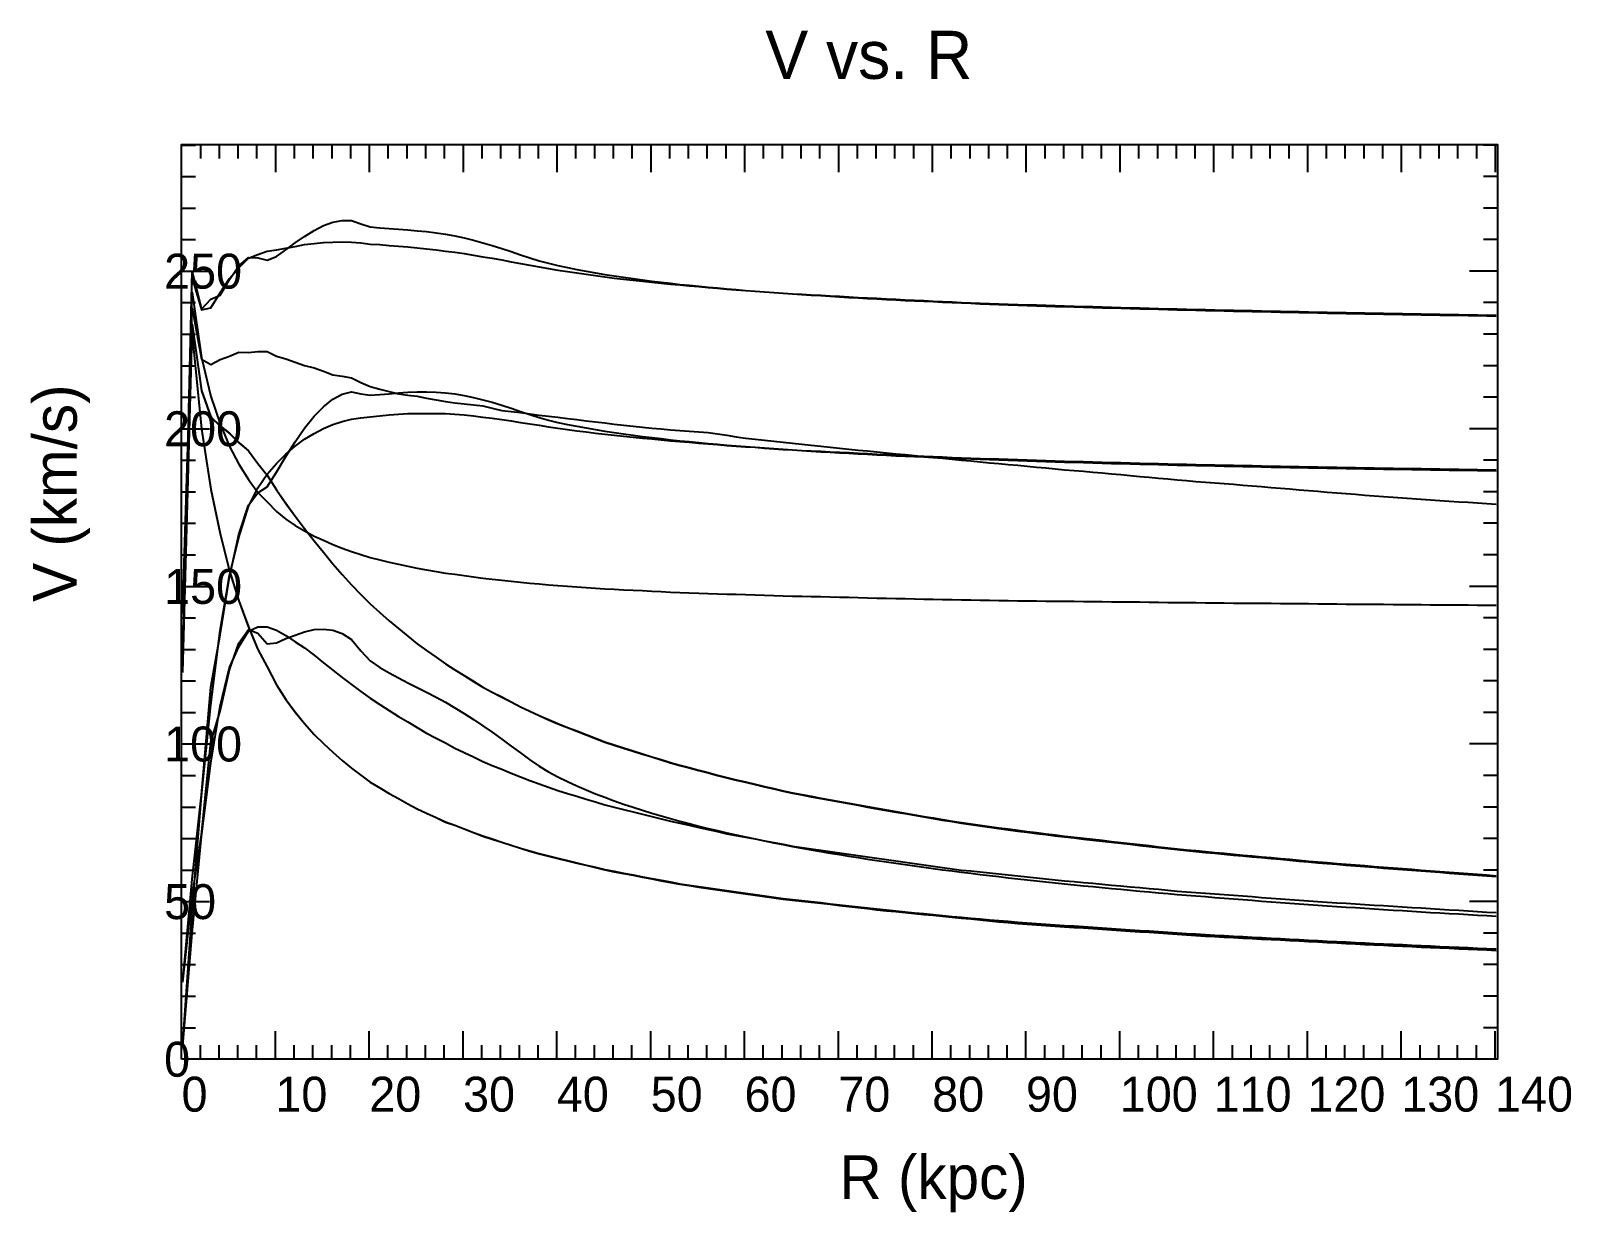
# Model space of a CAD drawing. Extents: x -35 to 318, y -35 to 235.
import ezdxf

# ---------------------------------------------------------------- set-up
doc = ezdxf.new("R2010")
doc.units = 0

msp = doc.modelspace()

# ---------------------------------------------------------------- linework, layer by layer
at = {"color": 0}
for p, q in [((0, 209.29), (3.2, 209.29)), ((4.3, 209.45), (4.3, 206.25)), ((8.6, 209.45), (8.6, 206.25)), ((12.89, 209.45), (12.89, 206.25)), ((17.19, 209.45), (17.19, 206.25)), ((21.49, 209.45), (21.49, 203.05)), ((25.79, 209.45), (25.79, 206.25)), ((30.08, 209.45), (30.08, 206.25)), ((34.38, 209.45), (34.38, 206.25)), ((38.68, 209.45), (38.68, 206.25)), ((42.98, 209.45), (42.98, 203.05)), ((47.27, 209.45), (47.27, 206.25)), ((51.57, 209.45), (51.57, 206.25)), ((55.87, 209.45), (55.87, 206.25)), ((60.17, 209.45), (60.17, 206.25)), ((64.46, 209.45), (64.46, 203.05)), ((68.76, 209.45), (68.76, 206.25)), ((73.06, 209.45), (73.06, 206.25)), ((77.36, 209.45), (77.36, 206.25)), ((81.66, 209.45), (81.66, 206.25)), ((85.95, 209.45), (85.95, 203.05)), ((90.25, 209.45), (90.25, 206.25)), ((94.55, 209.45), (94.55, 206.25)), ((98.85, 209.45), (98.85, 206.25)), ((103.14, 209.45), (103.14, 206.25)), ((107.44, 209.45), (107.44, 203.05)), ((111.74, 209.45), (111.74, 206.25)), ((116.04, 209.45), (116.04, 206.25)), ((120.33, 209.45), (120.33, 206.25)), ((124.63, 209.45), (124.63, 206.25)), ((128.93, 209.45), (128.93, 203.05)), ((133.23, 209.45), (133.23, 206.25)), ((137.52, 209.45), (137.52, 206.25)), ((141.82, 209.45), (141.82, 206.25)), ((146.12, 209.45), (146.12, 206.25)), ((150.42, 209.45), (150.42, 203.05)), ((154.71, 209.45), (154.71, 206.25)), ((159.01, 209.45), (159.01, 206.25)), ((163.31, 209.45), (163.31, 206.25)), ((167.61, 209.45), (167.61, 206.25)), ((171.91, 209.45), (171.91, 203.05)), ((176.2, 209.45), (176.2, 206.25)), ((180.5, 209.45), (180.5, 206.25)), ((184.8, 209.45), (184.8, 206.25)), ((189.1, 209.45), (189.1, 206.25)), ((193.39, 209.45), (193.39, 203.05)), ((197.69, 209.45), (197.69, 206.25)), ((201.99, 209.45), (201.99, 206.25)), ((206.29, 209.45), (206.29, 206.25)), ((210.58, 209.45), (210.58, 206.25)), ((214.88, 209.45), (214.88, 203.05)), ((219.18, 209.45), (219.18, 206.25)), ((223.48, 209.45), (223.48, 206.25)), ((227.77, 209.45), (227.77, 206.25)), ((232.07, 209.45), (232.07, 206.25)), ((236.37, 209.45), (236.37, 203.05)), ((240.67, 209.45), (240.67, 206.25)), ((244.97, 209.45), (244.97, 206.25)), ((249.26, 209.45), (249.26, 206.25)), ((253.56, 209.45), (253.56, 206.25)), ((257.86, 209.45), (257.86, 203.05)), ((262.16, 209.45), (262.16, 206.25)), ((266.45, 209.45), (266.45, 206.25)), ((270.75, 209.45), (270.75, 206.25)), ((275.05, 209.45), (275.05, 206.25)), ((279.35, 209.45), (279.35, 203.05)), ((283.64, 209.45), (283.64, 206.25)), ((287.94, 209.45), (287.94, 206.25)), ((292.24, 209.45), (292.24, 206.25)), ((296.54, 209.45), (296.54, 206.25)), ((301.4, 209.29), (298.2, 209.29)), ((300.83, 209.45), (300.83, 203.05)), ((0, 202.07), (3.2, 202.07)), ((301.4, 202.07), (298.2, 202.07)), ((0, 194.86), (3.2, 194.86)), ((301.4, 194.86), (298.2, 194.86)), ((0, 187.64), (3.2, 187.64)), ((301.4, 187.64), (298.2, 187.64)), ((0, 180.42), (6.4, 180.42)), ((301.4, 180.42), (295, 180.42)), ((0, 173.21), (3.2, 173.21)), ((301.4, 173.21), (298.2, 173.21)), ((0, 165.99), (3.2, 165.99)), ((301.4, 165.99), (298.2, 165.99)), ((0, 158.77), (3.2, 158.77)), ((301.4, 158.77), (298.2, 158.77)), ((0, 151.55), (3.2, 151.55)), ((301.4, 151.55), (298.2, 151.55)), ((0, 144.34), (6.4, 144.34)), ((301.4, 144.34), (295, 144.34)), ((0, 137.12), (3.2, 137.12)), ((301.4, 137.12), (298.2, 137.12)), ((0, 129.9), (3.2, 129.9)), ((301.4, 129.9), (298.2, 129.9)), ((0, 122.69), (3.2, 122.69)), ((301.4, 122.69), (298.2, 122.69)), ((0, 115.47), (3.2, 115.47)), ((301.4, 115.47), (298.2, 115.47)), ((0, 108.25), (6.4, 108.25)), ((301.4, 108.25), (295, 108.25)), ((0, 101.04), (3.2, 101.04)), ((301.4, 101.04), (298.2, 101.04)), ((0, 93.82), (3.2, 93.82)), ((301.4, 93.82), (298.2, 93.82)), ((0, 86.6), (3.2, 86.6)), ((301.4, 86.6), (298.2, 86.6)), ((0, 79.39), (3.2, 79.39)), ((301.4, 79.39), (298.2, 79.39)), ((0, 72.17), (6.4, 72.17)), ((301.4, 72.17), (295, 72.17)), ((0, 64.95), (3.2, 64.95)), ((301.4, 64.95), (298.2, 64.95)), ((0, 57.74), (3.2, 57.74)), ((301.4, 57.74), (298.2, 57.74)), ((0, 50.52), (3.2, 50.52)), ((301.4, 50.52), (298.2, 50.52)), ((0, 43.3), (3.2, 43.3)), ((301.4, 43.3), (298.2, 43.3)), ((0, 36.08), (6.4, 36.08)), ((301.4, 36.08), (295, 36.08)), ((0, 28.87), (3.2, 28.87)), ((301.4, 28.87), (298.2, 28.87)), ((0, 21.65), (3.2, 21.65)), ((301.4, 21.65), (298.2, 21.65)), ((0, 14.43), (3.2, 14.43)), ((301.4, 14.43), (298.2, 14.43)), ((0, 7.22), (3.2, 7.22)), ((301.4, 7.22), (298.2, 7.22)), ((21.49, 0), (21.49, 6.4)), ((42.98, 0), (42.98, 6.4)), ((64.46, 0), (64.46, 6.4)), ((85.95, 0), (85.95, 6.4)), ((107.44, 0), (107.44, 6.4)), ((128.93, 0), (128.93, 6.4)), ((150.42, 0), (150.42, 6.4)), ((171.91, 0), (171.91, 6.4)), ((193.39, 0), (193.39, 6.4)), ((214.88, 0), (214.88, 6.4)), ((236.37, 0), (236.37, 6.4)), ((257.86, 0), (257.86, 6.4)), ((279.35, 0), (279.35, 6.4)), ((300.83, 0), (300.83, 6.4)), ((4.3, 0), (4.3, 3.2)), ((8.6, 0), (8.6, 3.2)), ((12.89, 0), (12.89, 3.2)), ((17.19, 0), (17.19, 3.2)), ((25.79, 0), (25.79, 3.2)), ((30.08, 0), (30.08, 3.2)), ((34.38, 0), (34.38, 3.2)), ((38.68, 0), (38.68, 3.2)), ((47.27, 0), (47.27, 3.2)), ((51.57, 0), (51.57, 3.2)), ((55.87, 0), (55.87, 3.2)), ((60.17, 0), (60.17, 3.2)), ((68.76, 0), (68.76, 3.2)), ((73.06, 0), (73.06, 3.2)), ((77.36, 0), (77.36, 3.2)), ((81.66, 0), (81.66, 3.2)), ((90.25, 0), (90.25, 3.2)), ((94.55, 0), (94.55, 3.2)), ((98.85, 0), (98.85, 3.2)), ((103.14, 0), (103.14, 3.2)), ((111.74, 0), (111.74, 3.2)), ((116.04, 0), (116.04, 3.2)), ((120.33, 0), (120.33, 3.2)), ((124.63, 0), (124.63, 3.2)), ((133.23, 0), (133.23, 3.2)), ((137.52, 0), (137.52, 3.2)), ((141.82, 0), (141.82, 3.2)), ((146.12, 0), (146.12, 3.2)), ((154.71, 0), (154.71, 3.2)), ((159.01, 0), (159.01, 3.2)), ((163.31, 0), (163.31, 3.2)), ((167.61, 0), (167.61, 3.2)), ((176.2, 0), (176.2, 3.2)), ((180.5, 0), (180.5, 3.2)), ((184.8, 0), (184.8, 3.2)), ((189.1, 0), (189.1, 3.2)), ((197.69, 0), (197.69, 3.2)), ((201.99, 0), (201.99, 3.2)), ((206.29, 0), (206.29, 3.2)), ((210.58, 0), (210.58, 3.2)), ((219.18, 0), (219.18, 3.2)), ((223.48, 0), (223.48, 3.2)), ((227.77, 0), (227.77, 3.2)), ((232.07, 0), (232.07, 3.2)), ((240.67, 0), (240.67, 3.2)), ((244.97, 0), (244.97, 3.2)), ((249.26, 0), (249.26, 3.2)), ((253.56, 0), (253.56, 3.2)), ((262.16, 0), (262.16, 3.2)), ((266.45, 0), (266.45, 3.2)), ((270.75, 0), (270.75, 3.2)), ((275.05, 0), (275.05, 3.2)), ((283.64, 0), (283.64, 3.2)), ((287.94, 0), (287.94, 3.2)), ((292.24, 0), (292.24, 3.2)), ((296.54, 0), (296.54, 3.2))]:
    msp.add_line(p, q, dxfattribs=at)
msp.add_lwpolyline([(0, 0), (0, 209.45), (301.4, 209.45), (301.4, 0)], close=True, dxfattribs=at)
at = {"color": 3}
for points in [[(0.26, 91.55), (2.41, 180.34), (4.56, 171.69), (6.7, 174.01), (8.85, 174.94), (11, 178.49), (13.15, 181.62), (15.3, 183.57), (17.45, 183.45), (19.6, 182.94), (21.75, 183.78), (23.89, 185.3), (26.04, 186.87), (28.19, 188.39), (30.34, 189.74), (32.49, 190.86), (34.64, 191.62), (36.79, 192.02), (38.94, 191.99), (41.09, 191.24), (43.23, 190.58), (45.38, 190.34), (47.53, 190.16), (49.68, 190.04), (51.83, 189.89), (53.98, 189.69), (56.13, 189.5), (58.28, 189.21), (60.42, 188.86), (62.57, 188.5), (64.72, 188.04), (66.87, 187.51), (69.02, 186.91), (71.17, 186.3), (73.32, 185.62), (75.47, 184.91), (77.62, 184.19), (79.76, 183.48), (81.91, 182.81), (84.06, 182.25), (86.21, 181.75), (88.36, 181.28), (90.51, 180.84), (92.66, 180.43), (94.81, 180.04), (96.95, 179.68), (99.1, 179.34), (101.25, 179.03), (103.4, 178.73), (105.55, 178.44), (107.7, 178.16), (109.85, 177.9), (112, 177.64), (114.15, 177.4), (116.29, 177.19), (118.44, 176.98), (120.59, 176.78), (122.74, 176.58), (124.89, 176.39), (127.04, 176.21), (129.19, 176.03), (131.34, 175.86), (133.48, 175.69), (135.63, 175.52), (137.78, 175.37), (139.93, 175.22), (142.08, 175.09), (144.23, 174.95), (146.38, 174.82), (148.53, 174.69), (150.68, 174.56), (152.82, 174.43), (154.97, 174.31), (157.12, 174.19), (159.27, 174.07), (161.42, 173.96), (163.57, 173.85), (165.72, 173.74), (167.87, 173.64), (170.01, 173.54), (172.16, 173.44), (174.31, 173.34), (176.46, 173.24), (178.61, 173.15), (180.76, 173.06), (182.91, 172.97), (185.06, 172.89), (187.2, 172.81), (189.35, 172.73), (191.5, 172.65), (193.65, 172.57), (195.8, 172.51), (197.95, 172.44), (200.1, 172.37), (202.25, 172.31), (204.4, 172.24), (206.54, 172.18), (208.69, 172.12), (210.84, 172.06), (212.99, 172), (215.14, 171.94), (217.29, 171.88), (219.44, 171.82), (221.59, 171.76), (223.73, 171.7), (225.88, 171.65), (228.03, 171.59), (230.18, 171.54), (232.33, 171.49), (234.48, 171.43), (236.63, 171.38), (238.78, 171.34), (240.93, 171.29), (243.07, 171.24), (245.22, 171.2), (247.37, 171.15), (249.52, 171.11), (251.67, 171.06), (253.82, 171.02), (255.97, 170.97), (258.12, 170.93), (260.26, 170.89), (262.41, 170.84), (264.56, 170.8), (266.71, 170.76), (268.86, 170.72), (271.01, 170.68), (273.16, 170.64), (275.31, 170.6), (277.46, 170.57), (279.6, 170.53), (281.75, 170.49), (283.9, 170.46), (286.05, 170.42), (288.2, 170.38), (290.35, 170.35), (292.5, 170.31), (294.65, 170.28), (296.79, 170.25), (298.94, 170.21), (301.09, 170.18)], [(0.26, 17.79), (2.41, 41.26), (4.56, 60.5), (6.7, 85.15), (8.85, 97.16), (11, 110.38), (13.15, 120.11), (15.3, 126.83), (17.45, 129.68), (19.6, 131.05), (21.75, 134.37), (23.89, 138.02), (26.04, 141.35), (28.19, 144.44), (30.34, 147.19), (32.49, 149.37), (34.64, 151.08), (36.79, 152.24), (38.94, 152.79), (41.09, 152.36), (43.23, 152.06), (45.38, 152.15), (47.53, 152.34), (49.68, 152.54), (51.83, 152.69), (53.98, 152.79), (56.13, 152.81), (58.28, 152.73), (60.42, 152.57), (62.57, 152.31), (64.72, 151.96), (66.87, 151.52), (69.02, 151), (71.17, 150.4), (73.32, 149.74), (75.47, 149.03), (77.62, 148.3), (79.76, 147.58), (81.91, 146.9), (84.06, 146.32), (86.21, 145.81), (88.36, 145.34), (90.51, 144.91), (92.66, 144.52), (94.81, 144.14), (96.95, 143.8), (99.1, 143.47), (101.25, 143.16), (103.4, 142.87), (105.55, 142.59), (107.7, 142.33), (109.85, 142.08), (112, 141.84), (114.15, 141.61), (116.29, 141.39), (118.44, 141.18), (120.59, 140.98), (122.74, 140.79), (124.89, 140.61), (127.04, 140.43), (129.19, 140.26), (131.34, 140.09), (133.48, 139.93), (135.63, 139.78), (137.78, 139.63), (139.93, 139.49), (142.08, 139.35), (144.23, 139.22), (146.38, 139.09), (148.53, 138.96), (150.68, 138.84), (152.82, 138.72), (154.97, 138.61), (157.12, 138.5), (159.27, 138.39), (161.42, 138.28), (163.57, 138.18), (165.72, 138.08), (167.87, 137.99), (170.01, 137.89), (172.16, 137.8), (174.31, 137.71), (176.46, 137.62), (178.61, 137.54), (180.76, 137.46), (182.91, 137.38), (185.06, 137.3), (187.2, 137.22), (189.35, 137.14), (191.5, 137.07), (193.65, 137), (195.8, 136.93), (197.95, 136.86), (200.1, 136.79), (202.25, 136.73), (204.4, 136.67), (206.54, 136.6), (208.69, 136.54), (210.84, 136.48), (212.99, 136.42), (215.14, 136.37), (217.29, 136.31), (219.44, 136.25), (221.59, 136.2), (223.73, 136.15), (225.88, 136.09), (228.03, 136.04), (230.18, 135.99), (232.33, 135.94), (234.48, 135.9), (236.63, 135.85), (238.78, 135.8), (240.93, 135.76), (243.07, 135.71), (245.22, 135.67), (247.37, 135.62), (249.52, 135.58), (251.67, 135.54), (253.82, 135.5), (255.97, 135.46), (258.12, 135.42), (260.26, 135.38), (262.41, 135.34), (264.56, 135.3), (266.71, 135.27), (268.86, 135.23), (271.01, 135.19), (273.16, 135.16), (275.31, 135.12), (277.46, 135.09), (279.6, 135.06), (281.75, 135.02), (283.9, 134.99), (286.05, 134.96), (288.2, 134.93), (290.35, 134.89), (292.5, 134.86), (294.65, 134.83), (296.79, 134.8), (298.94, 134.77), (301.09, 134.74)]]:
    msp.add_lwpolyline(points, dxfattribs=at)
at = {"color": 4}
for points in [[(0.26, 89.88), (2.41, 178.8), (4.56, 171.59), (6.7, 172.06), (8.85, 175.49), (11, 178.74), (13.15, 181.2), (15.3, 183.37), (17.45, 184.24), (19.6, 185.01), (21.75, 185.28), (23.89, 185.66), (26.04, 186.09), (28.19, 186.51), (30.34, 186.73), (32.49, 187.02), (34.64, 187.09), (36.79, 187.11), (38.94, 187.04), (41.09, 186.87), (43.23, 186.63), (45.38, 186.49), (47.53, 186.31), (49.68, 186.16), (51.83, 185.98), (53.98, 185.75), (56.13, 185.53), (58.28, 185.3), (60.42, 185.02), (62.57, 184.75), (64.72, 184.46), (66.87, 184.11), (69.02, 183.72), (71.17, 183.38), (73.32, 183), (75.47, 182.59), (77.62, 182.17), (79.76, 181.78), (81.91, 181.39), (84.06, 181.02), (86.21, 180.67), (88.36, 180.35), (90.51, 180.03), (92.66, 179.72), (94.81, 179.41), (96.95, 179.11), (99.1, 178.85), (101.25, 178.62), (103.4, 178.38), (105.55, 178.15), (107.7, 177.91), (109.85, 177.68), (112, 177.46), (114.15, 177.26), (116.29, 177.07), (118.44, 176.88), (120.59, 176.7), (122.74, 176.51), (124.89, 176.33), (127.04, 176.18), (129.19, 176.02), (131.34, 175.86), (133.48, 175.69), (135.63, 175.54), (137.78, 175.38), (139.93, 175.24), (142.08, 175.13), (144.23, 175.01), (146.38, 174.9), (148.53, 174.78), (150.68, 174.67), (152.82, 174.55), (154.97, 174.43), (157.12, 174.32), (159.27, 174.21), (161.42, 174.1), (163.57, 173.99), (165.72, 173.89), (167.87, 173.78), (170.01, 173.68), (172.16, 173.58), (174.31, 173.47), (176.46, 173.37), (178.61, 173.27), (180.76, 173.2), (182.91, 173.12), (185.06, 173.04), (187.2, 172.96), (189.35, 172.89), (191.5, 172.81), (193.65, 172.74), (195.8, 172.68), (197.95, 172.61), (200.1, 172.54), (202.25, 172.47), (204.4, 172.42), (206.54, 172.36), (208.69, 172.3), (210.84, 172.24), (212.99, 172.18), (215.14, 172.12), (217.29, 172.06), (219.44, 172), (221.59, 171.94), (223.73, 171.88), (225.88, 171.82), (228.03, 171.76), (230.18, 171.71), (232.33, 171.66), (234.48, 171.61), (236.63, 171.56), (238.78, 171.52), (240.93, 171.47), (243.07, 171.42), (245.22, 171.38), (247.37, 171.33), (249.52, 171.29), (251.67, 171.24), (253.82, 171.19), (255.97, 171.15), (258.12, 171.1), (260.26, 171.05), (262.41, 171.01), (264.56, 170.97), (266.71, 170.94), (268.86, 170.9), (271.01, 170.86), (273.16, 170.82), (275.31, 170.78), (277.46, 170.74), (279.6, 170.71), (281.75, 170.67), (283.9, 170.63), (286.05, 170.59), (288.2, 170.55), (290.35, 170.52), (292.5, 170.48), (294.65, 170.44), (296.79, 170.41), (298.94, 170.37), (301.09, 170.33)], [(0.26, 89.8), (2.41, 175.56), (4.56, 160.68), (6.7, 151.75), (8.85, 145.49), (11, 140.27), (13.15, 136.24), (15.3, 132.71), (17.45, 129.76), (19.6, 127.64), (21.75, 125.38), (23.89, 123.64), (26.04, 122.23), (28.19, 120.94), (30.34, 119.74), (32.49, 118.82), (34.64, 117.87), (36.79, 117.02), (38.94, 116.25), (41.09, 115.57), (43.23, 114.89), (45.38, 114.37), (47.53, 113.82), (49.68, 113.35), (51.83, 112.89), (53.98, 112.43), (56.13, 112.07), (58.28, 111.68), (60.42, 111.3), (62.57, 111.04), (64.72, 110.75), (66.87, 110.46), (69.02, 110.17), (71.17, 109.94), (73.32, 109.7), (75.47, 109.46), (77.62, 109.23), (79.76, 109.01), (81.91, 108.81), (84.06, 108.64), (86.21, 108.49), (88.36, 108.34), (90.51, 108.19), (92.66, 108.03), (94.81, 107.88), (96.95, 107.73), (99.1, 107.61), (101.25, 107.5), (103.4, 107.39), (105.55, 107.28), (107.7, 107.17), (109.85, 107.06), (112, 106.96), (114.15, 106.86), (116.29, 106.78), (118.44, 106.72), (120.59, 106.66), (122.74, 106.58), (124.89, 106.51), (127.04, 106.44), (129.19, 106.37), (131.34, 106.3), (133.48, 106.23), (135.63, 106.16), (137.78, 106.1), (139.93, 106.05), (142.08, 106), (144.23, 105.96), (146.38, 105.91), (148.53, 105.86), (150.68, 105.8), (152.82, 105.75), (154.97, 105.69), (157.12, 105.64), (159.27, 105.59), (161.42, 105.54), (163.57, 105.49), (165.72, 105.45), (167.87, 105.41), (170.01, 105.36), (172.16, 105.32), (174.31, 105.27), (176.46, 105.23), (178.61, 105.19), (180.76, 105.15), (182.91, 105.11), (185.06, 105.07), (187.2, 105.04), (189.35, 105), (191.5, 104.97), (193.65, 104.94), (195.8, 104.92), (197.95, 104.9), (200.1, 104.87), (202.25, 104.85), (204.4, 104.84), (206.54, 104.82), (208.69, 104.79), (210.84, 104.77), (212.99, 104.75), (215.14, 104.72), (217.29, 104.7), (219.44, 104.68), (221.59, 104.65), (223.73, 104.63), (225.88, 104.6), (228.03, 104.58), (230.18, 104.55), (232.33, 104.53), (234.48, 104.51), (236.63, 104.49), (238.78, 104.47), (240.93, 104.45), (243.07, 104.43), (245.22, 104.41), (247.37, 104.4), (249.52, 104.38), (251.67, 104.36), (253.82, 104.34), (255.97, 104.32), (258.12, 104.3), (260.26, 104.28), (262.41, 104.26), (264.56, 104.24), (266.71, 104.22), (268.86, 104.2), (271.01, 104.18), (273.16, 104.17), (275.31, 104.15), (277.46, 104.13), (279.6, 104.12), (281.75, 104.1), (283.9, 104.08), (286.05, 104.06), (288.2, 104.05), (290.35, 104.03), (292.5, 104.01), (294.65, 104), (296.79, 103.98), (298.94, 103.96), (301.09, 103.95)], [(0.26, 3.67), (2.41, 33.89), (4.56, 60.22), (6.7, 81.1), (8.85, 98.13), (11, 110.78), (13.15, 119.46), (15.3, 126.54), (17.45, 130.79), (19.6, 133.93), (21.75, 136.42), (23.89, 138.49), (26.04, 140.32), (28.19, 141.98), (30.34, 143.29), (32.49, 144.42), (34.64, 145.29), (36.79, 146.01), (38.94, 146.53), (41.09, 146.85), (43.23, 147.08), (45.38, 147.31), (47.53, 147.51), (49.68, 147.67), (51.83, 147.8), (53.98, 147.86), (56.13, 147.86), (58.28, 147.87), (60.42, 147.8), (62.57, 147.65), (64.72, 147.51), (66.87, 147.3), (69.02, 147.03), (71.17, 146.76), (73.32, 146.47), (75.47, 146.15), (77.62, 145.79), (79.76, 145.46), (81.91, 145.13), (84.06, 144.8), (86.21, 144.47), (88.36, 144.17), (90.51, 143.9), (92.66, 143.63), (94.81, 143.36), (96.95, 143.09), (99.1, 142.86), (101.25, 142.64), (103.4, 142.43), (105.55, 142.22), (107.7, 142.01), (109.85, 141.8), (112, 141.61), (114.15, 141.43), (116.29, 141.24), (118.44, 141.06), (120.59, 140.88), (122.74, 140.7), (124.89, 140.53), (127.04, 140.39), (129.19, 140.24), (131.34, 140.09), (133.48, 139.94), (135.63, 139.8), (137.78, 139.65), (139.93, 139.51), (142.08, 139.4), (144.23, 139.29), (146.38, 139.19), (148.53, 139.08), (150.68, 138.97), (152.82, 138.87), (154.97, 138.76), (157.12, 138.66), (159.27, 138.56), (161.42, 138.46), (163.57, 138.36), (165.72, 138.26), (167.87, 138.17), (170.01, 138.07), (172.16, 137.97), (174.31, 137.88), (176.46, 137.78), (178.61, 137.69), (180.76, 137.63), (182.91, 137.56), (185.06, 137.49), (187.2, 137.42), (189.35, 137.35), (191.5, 137.28), (193.65, 137.21), (195.8, 137.14), (197.95, 137.08), (200.1, 137.01), (202.25, 136.94), (204.4, 136.88), (206.54, 136.82), (208.69, 136.76), (210.84, 136.71), (212.99, 136.65), (215.14, 136.59), (217.29, 136.53), (219.44, 136.48), (221.59, 136.42), (223.73, 136.37), (225.88, 136.31), (228.03, 136.25), (230.18, 136.21), (232.33, 136.16), (234.48, 136.12), (236.63, 136.07), (238.78, 136.03), (240.93, 135.98), (243.07, 135.94), (245.22, 135.9), (247.37, 135.85), (249.52, 135.81), (251.67, 135.76), (253.82, 135.72), (255.97, 135.68), (258.12, 135.63), (260.26, 135.59), (262.41, 135.56), (264.56, 135.52), (266.71, 135.49), (268.86, 135.45), (271.01, 135.42), (273.16, 135.38), (275.31, 135.35), (277.46, 135.31), (279.6, 135.28), (281.75, 135.24), (283.9, 135.21), (286.05, 135.18), (288.2, 135.14), (290.35, 135.11), (292.5, 135.07), (294.65, 135.04), (296.79, 135.01), (298.94, 134.97), (301.09, 134.94)]]:
    msp.add_lwpolyline(points, dxfattribs=at)
at = {"color": 6}
for points in [[(0.26, 103.73), (2.41, 171.97), (4.56, 160.27), (6.7, 159.04), (8.85, 160.22), (11, 160.96), (13.15, 161.9), (15.3, 161.83), (17.45, 162.05), (19.6, 162.02), (21.75, 160.93), (23.89, 160.32), (26.04, 159.62), (28.19, 158.81), (30.34, 158.29), (32.49, 157.49), (34.64, 156.7), (36.79, 156.41), (38.94, 156.01), (41.09, 154.91), (43.23, 153.98), (45.38, 153.42), (47.53, 152.87), (49.68, 152.31), (51.83, 152.05), (53.98, 151.82), (56.13, 151.38), (58.28, 150.98), (60.42, 150.57), (62.57, 150.3), (64.72, 150.02), (66.87, 149.83), (69.02, 149.62), (71.17, 149.03), (73.32, 148.53), (75.47, 148.3), (77.62, 148.03), (79.76, 147.76), (81.91, 147.49), (84.06, 147.22), (86.21, 146.96), (88.36, 146.69), (90.51, 146.44), (92.66, 146.19), (94.81, 145.94), (96.95, 145.67), (99.1, 145.41), (101.25, 145.16), (103.4, 144.92), (105.55, 144.68), (107.7, 144.45), (109.85, 144.3), (112, 144.12), (114.15, 143.94), (116.29, 143.79), (118.44, 143.63), (120.59, 143.47), (122.74, 143.18), (124.89, 142.84), (127.04, 142.51), (129.19, 142.18), (131.34, 141.95), (133.48, 141.72), (135.63, 141.48), (137.78, 141.24), (139.93, 141.03), (142.08, 140.81), (144.23, 140.59), (146.38, 140.38), (148.53, 140.15), (150.68, 139.92), (152.82, 139.7), (154.97, 139.47), (157.12, 139.25), (159.27, 139.05), (161.42, 138.84), (163.57, 138.63), (165.72, 138.42), (167.87, 138.21), (170.01, 138), (172.16, 137.79), (174.31, 137.58), (176.46, 137.37), (178.61, 137.17), (180.76, 136.97), (182.91, 136.77), (185.06, 136.57), (187.2, 136.37), (189.35, 136.17), (191.5, 135.97), (193.65, 135.77), (195.8, 135.57), (197.95, 135.37), (200.1, 135.17), (202.25, 134.97), (204.4, 134.79), (206.54, 134.61), (208.69, 134.42), (210.84, 134.23), (212.99, 134.04), (215.14, 133.86), (217.29, 133.65), (219.44, 133.45), (221.59, 133.24), (223.73, 133.04), (225.88, 132.84), (228.03, 132.64), (230.18, 132.46), (232.33, 132.3), (234.48, 132.13), (236.63, 131.96), (238.78, 131.8), (240.93, 131.63), (243.07, 131.46), (245.22, 131.29), (247.37, 131.11), (249.52, 130.93), (251.67, 130.75), (253.82, 130.57), (255.97, 130.39), (258.12, 130.21), (260.26, 130.03), (262.41, 129.86), (264.56, 129.69), (266.71, 129.51), (268.86, 129.34), (271.01, 129.16), (273.16, 128.99), (275.31, 128.81), (277.46, 128.66), (279.6, 128.51), (281.75, 128.37), (283.9, 128.22), (286.05, 128.08), (288.2, 127.93), (290.35, 127.79), (292.5, 127.64), (294.65, 127.5), (296.79, 127.36), (298.94, 127.21), (301.09, 127.07)], [(0.26, 102.07), (2.41, 165.77), (4.56, 144.24), (6.7, 130.43), (8.85, 120.3), (11, 111.75), (13.15, 104.93), (15.3, 98.91), (17.45, 93.83), (19.6, 89.86), (21.75, 85.72), (23.89, 82.37), (26.04, 79.49), (28.19, 76.85), (30.34, 74.34), (32.49, 72.32), (34.64, 70.28), (36.79, 68.38), (38.94, 66.64), (41.09, 65.05), (43.23, 63.46), (45.38, 62.16), (47.53, 60.83), (49.68, 59.66), (51.83, 58.49), (53.98, 57.32), (56.13, 56.36), (58.28, 55.33), (60.42, 54.31), (62.57, 53.55), (64.72, 52.72), (66.87, 51.9), (69.02, 51.08), (71.17, 50.39), (73.32, 49.69), (75.47, 48.98), (77.62, 48.31), (79.76, 47.66), (81.91, 47), (84.06, 46.46), (86.21, 45.94), (88.36, 45.43), (90.51, 44.91), (92.66, 44.4), (94.81, 43.88), (96.95, 43.37), (99.1, 42.93), (101.25, 42.52), (103.4, 42.11), (105.55, 41.7), (107.7, 41.29), (109.85, 40.88), (112, 40.47), (114.15, 40.06), (116.29, 39.74), (118.44, 39.43), (120.59, 39.12), (122.74, 38.82), (124.89, 38.51), (127.04, 38.2), (129.19, 37.89), (131.34, 37.59), (133.48, 37.28), (135.63, 36.97), (137.78, 36.67), (139.93, 36.44), (142.08, 36.2), (144.23, 35.95), (146.38, 35.71), (148.53, 35.47), (150.68, 35.22), (152.82, 34.98), (154.97, 34.73), (157.12, 34.49), (159.27, 34.24), (161.42, 34), (163.57, 33.79), (165.72, 33.58), (167.87, 33.37), (170.01, 33.16), (172.16, 32.95), (174.31, 32.74), (176.46, 32.53), (178.61, 32.32), (180.76, 32.11), (182.91, 31.9), (185.06, 31.69), (187.2, 31.48), (189.35, 31.27), (191.5, 31.06), (193.65, 30.89), (195.8, 30.75), (197.95, 30.61), (200.1, 30.47), (202.25, 30.33), (204.4, 30.19), (206.54, 30.05), (208.69, 29.9), (210.84, 29.76), (212.99, 29.62), (215.14, 29.48), (217.29, 29.34), (219.44, 29.2), (221.59, 29.06), (223.73, 28.92), (225.88, 28.78), (228.03, 28.64), (230.18, 28.49), (232.33, 28.35), (234.48, 28.21), (236.63, 28.09), (238.78, 27.98), (240.93, 27.86), (243.07, 27.75), (245.22, 27.64), (247.37, 27.52), (249.52, 27.41), (251.67, 27.3), (253.82, 27.18), (255.97, 27.07), (258.12, 26.96), (260.26, 26.84), (262.41, 26.73), (264.56, 26.62), (266.71, 26.5), (268.86, 26.39), (271.01, 26.28), (273.16, 26.17), (275.31, 26.08), (277.46, 25.98), (279.6, 25.89), (281.75, 25.79), (283.9, 25.69), (286.05, 25.6), (288.2, 25.5), (290.35, 25.41), (292.5, 25.31), (294.65, 25.22), (296.79, 25.12), (298.94, 25.02), (301.09, 24.93)], [(0.26, 3.07), (2.41, 28.83), (4.56, 51.03), (6.7, 67.8), (8.85, 80.86), (11, 89.65), (13.15, 94.4), (15.3, 98.04), (17.45, 99.03), (19.6, 99.01), (21.75, 98.21), (23.89, 97.01), (26.04, 95.59), (28.19, 94.16), (30.34, 92.48), (32.49, 90.79), (34.64, 89.04), (36.79, 87.39), (38.94, 85.78), (41.09, 84.22), (43.23, 82.68), (45.38, 81.23), (47.53, 79.86), (49.68, 78.49), (51.83, 77.21), (53.98, 75.93), (56.13, 74.65), (58.28, 73.54), (60.42, 72.4), (62.57, 71.25), (64.72, 70.24), (66.87, 69.2), (69.02, 68.16), (71.17, 67.25), (73.32, 66.38), (75.47, 65.5), (77.62, 64.63), (79.76, 63.85), (81.91, 63.08), (84.06, 62.32), (86.21, 61.55), (88.36, 60.86), (90.51, 60.21), (92.66, 59.55), (94.81, 58.9), (96.95, 58.24), (99.1, 57.68), (101.25, 57.14), (103.4, 56.61), (105.55, 56.07), (107.7, 55.54), (109.85, 55.01), (112, 54.51), (114.15, 54.03), (116.29, 53.55), (118.44, 53.07), (120.59, 52.59), (122.74, 52.11), (124.89, 51.63), (127.04, 51.25), (129.19, 50.84), (131.34, 50.43), (133.48, 50.02), (135.63, 49.61), (137.78, 49.2), (139.93, 48.79), (142.08, 48.49), (144.23, 48.17), (146.38, 47.86), (148.53, 47.55), (150.68, 47.24), (152.82, 46.93), (154.97, 46.62), (157.12, 46.31), (159.27, 46), (161.42, 45.71), (163.57, 45.41), (165.72, 45.11), (167.87, 44.81), (170.01, 44.51), (172.16, 44.21), (174.31, 43.91), (176.46, 43.61), (178.61, 43.31), (180.76, 43.12), (182.91, 42.9), (185.06, 42.67), (187.2, 42.45), (189.35, 42.22), (191.5, 42), (193.65, 41.77), (195.8, 41.55), (197.95, 41.32), (200.1, 41.1), (202.25, 40.87), (204.4, 40.67), (206.54, 40.48), (208.69, 40.28), (210.84, 40.08), (212.99, 39.88), (215.14, 39.69), (217.29, 39.49), (219.44, 39.29), (221.59, 39.1), (223.73, 38.9), (225.88, 38.7), (228.03, 38.51), (230.18, 38.34), (232.33, 38.18), (234.48, 38.02), (236.63, 37.86), (238.78, 37.7), (240.93, 37.54), (243.07, 37.38), (245.22, 37.22), (247.37, 37.06), (249.52, 36.9), (251.67, 36.74), (253.82, 36.58), (255.97, 36.42), (258.12, 36.26), (260.26, 36.09), (262.41, 35.97), (264.56, 35.83), (266.71, 35.7), (268.86, 35.57), (271.01, 35.43), (273.16, 35.3), (275.31, 35.17), (277.46, 35.03), (279.6, 34.9), (281.75, 34.76), (283.9, 34.63), (286.05, 34.5), (288.2, 34.36), (290.35, 34.23), (292.5, 34.1), (294.65, 33.96), (296.79, 33.83), (298.94, 33.7), (301.09, 33.56)]]:
    msp.add_lwpolyline(points, dxfattribs=at)
at = {"color": 2}
for points in [[(0.26, 88.56), (2.41, 168.28), (4.56, 153.09), (6.7, 147.08), (8.85, 144.98), (11, 143.31), (13.15, 141.18), (15.3, 139.3), (17.45, 136.41), (19.6, 133.71), (21.75, 130.37), (23.89, 127.27), (26.04, 124.33), (28.19, 121.54), (30.34, 118.67), (32.49, 116.07), (34.64, 113.44), (36.79, 110.97), (38.94, 108.62), (41.09, 106.42), (43.23, 104.23), (45.38, 102.29), (47.53, 100.39), (49.68, 98.59), (51.83, 96.86), (53.98, 95.14), (56.13, 93.54), (58.28, 92.04), (60.42, 90.52), (62.57, 89.15), (64.72, 87.85), (66.87, 86.52), (69.02, 85.2), (71.17, 84.06), (73.32, 82.94), (75.47, 81.82), (77.62, 80.71), (79.76, 79.7), (81.91, 78.71), (84.06, 77.77), (86.21, 76.85), (88.36, 75.98), (90.51, 75.15), (92.66, 74.32), (94.81, 73.49), (96.95, 72.67), (99.1, 71.95), (101.25, 71.28), (103.4, 70.61), (105.55, 69.93), (107.7, 69.26), (109.85, 68.59), (112, 67.95), (114.15, 67.34), (116.29, 66.76), (118.44, 66.19), (120.59, 65.62), (122.74, 65.05), (124.89, 64.48), (127.04, 63.99), (129.19, 63.48), (131.34, 62.97), (133.48, 62.46), (135.63, 61.95), (137.78, 61.45), (139.93, 60.99), (142.08, 60.6), (144.23, 60.2), (146.38, 59.8), (148.53, 59.41), (150.68, 59.01), (152.82, 58.62), (154.97, 58.22), (157.12, 57.83), (159.27, 57.45), (161.42, 57.07), (163.57, 56.7), (165.72, 56.34), (167.87, 55.97), (170.01, 55.6), (172.16, 55.24), (174.31, 54.88), (176.46, 54.52), (178.61, 54.16), (180.76, 53.89), (182.91, 53.59), (185.06, 53.3), (187.2, 53.01), (189.35, 52.72), (191.5, 52.44), (193.65, 52.15), (195.8, 51.89), (197.95, 51.62), (200.1, 51.35), (202.25, 51.09), (204.4, 50.85), (206.54, 50.6), (208.69, 50.36), (210.84, 50.12), (212.99, 49.87), (215.14, 49.63), (217.29, 49.39), (219.44, 49.14), (221.59, 48.9), (223.73, 48.66), (225.88, 48.42), (228.03, 48.18), (230.18, 47.96), (232.33, 47.75), (234.48, 47.55), (236.63, 47.34), (238.78, 47.15), (240.93, 46.95), (243.07, 46.75), (245.22, 46.56), (247.37, 46.36), (249.52, 46.16), (251.67, 45.96), (253.82, 45.77), (255.97, 45.57), (258.12, 45.37), (260.26, 45.18), (262.41, 45.01), (264.56, 44.83), (266.71, 44.66), (268.86, 44.49), (271.01, 44.32), (273.16, 44.15), (275.31, 43.98), (277.46, 43.82), (279.6, 43.65), (281.75, 43.49), (283.9, 43.32), (286.05, 43.16), (288.2, 42.99), (290.35, 42.83), (292.5, 42.67), (294.65, 42.5), (296.79, 42.34), (298.94, 42.18), (301.09, 42.02)], [(0.26, 88.51), (2.41, 165.79), (4.56, 144.34), (6.7, 130.52), (8.85, 120.34), (11, 111.8), (13.15, 104.97), (15.3, 98.96), (17.45, 93.82), (19.6, 89.87), (21.75, 85.73), (23.89, 82.38), (26.04, 79.5), (28.19, 76.86), (30.34, 74.35), (32.49, 72.32), (34.64, 70.28), (36.79, 68.38), (38.94, 66.64), (41.09, 65.05), (43.23, 63.47), (45.38, 62.17), (47.53, 60.83), (49.68, 59.66), (51.83, 58.49), (53.98, 57.33), (56.13, 56.37), (58.28, 55.34), (60.42, 54.35), (62.57, 53.58), (64.72, 52.76), (66.87, 51.93), (69.02, 51.12), (71.17, 50.43), (73.32, 49.73), (75.47, 49.02), (77.62, 48.35), (79.76, 47.7), (81.91, 47.07), (84.06, 46.53), (86.21, 46.01), (88.36, 45.49), (90.51, 44.98), (92.66, 44.46), (94.81, 43.95), (96.95, 43.46), (99.1, 43.02), (101.25, 42.61), (103.4, 42.2), (105.55, 41.79), (107.7, 41.38), (109.85, 40.97), (112, 40.58), (114.15, 40.19), (116.29, 39.87), (118.44, 39.56), (120.59, 39.25), (122.74, 38.94), (124.89, 38.64), (127.04, 38.33), (129.19, 38.02), (131.34, 37.71), (133.48, 37.41), (135.63, 37.11), (137.78, 36.82), (139.93, 36.59), (142.08, 36.35), (144.23, 36.1), (146.38, 35.86), (148.53, 35.61), (150.68, 35.37), (152.82, 35.12), (154.97, 34.88), (157.12, 34.64), (159.27, 34.4), (161.42, 34.17), (163.57, 33.96), (165.72, 33.75), (167.87, 33.54), (170.01, 33.33), (172.16, 33.12), (174.31, 32.91), (176.46, 32.71), (178.61, 32.51), (180.76, 32.32), (182.91, 32.13), (185.06, 31.94), (187.2, 31.76), (189.35, 31.58), (191.5, 31.4), (193.65, 31.23), (195.8, 31.08), (197.95, 30.94), (200.1, 30.8), (202.25, 30.65), (204.4, 30.51), (206.54, 30.37), (208.69, 30.23), (210.84, 30.08), (212.99, 29.94), (215.14, 29.8), (217.29, 29.66), (219.44, 29.51), (221.59, 29.37), (223.73, 29.23), (225.88, 29.09), (228.03, 28.95), (230.18, 28.82), (232.33, 28.68), (234.48, 28.55), (236.63, 28.43), (238.78, 28.31), (240.93, 28.2), (243.07, 28.08), (245.22, 27.97), (247.37, 27.85), (249.52, 27.74), (251.67, 27.62), (253.82, 27.51), (255.97, 27.39), (258.12, 27.28), (260.26, 27.17), (262.41, 27.05), (264.56, 26.94), (266.71, 26.84), (268.86, 26.73), (271.01, 26.62), (273.16, 26.52), (275.31, 26.42), (277.46, 26.32), (279.6, 26.23), (281.75, 26.13), (283.9, 26.03), (286.05, 25.94), (288.2, 25.84), (290.35, 25.74), (292.5, 25.65), (294.65, 25.55), (296.79, 25.46), (298.94, 25.37), (301.09, 25.28)], [(0.26, 17.67), (2.41, 37.22), (4.56, 51.36), (6.7, 72.6), (8.85, 79.67), (11, 89.16), (13.15, 95.22), (15.3, 98.41), (17.45, 97.56), (19.6, 95.08), (21.75, 95.34), (23.89, 96.33), (26.04, 97.09), (28.19, 97.83), (30.34, 98.42), (32.49, 98.46), (34.64, 98.21), (36.79, 97.45), (38.94, 96.09), (41.09, 93.5), (43.23, 91.24), (45.38, 89.71), (47.53, 88.46), (49.68, 87.3), (51.83, 86.21), (53.98, 85.13), (56.13, 84.03), (58.28, 82.89), (60.42, 81.71), (62.57, 80.46), (64.72, 79.16), (66.87, 77.78), (69.02, 76.35), (71.17, 74.85), (73.32, 73.3), (75.47, 71.71), (77.62, 70.11), (79.76, 68.54), (81.91, 67.07), (84.06, 65.79), (86.21, 64.64), (88.36, 63.58), (90.51, 62.59), (92.66, 61.66), (94.81, 60.79), (96.95, 59.96), (99.1, 59.17), (101.25, 58.42), (103.4, 57.7), (105.55, 57.01), (107.7, 56.35), (109.85, 55.71), (112, 55.1), (114.15, 54.51), (116.29, 53.94), (118.44, 53.39), (120.59, 52.86), (122.74, 52.34), (124.89, 51.84), (127.04, 51.36), (129.19, 50.89), (131.34, 50.43), (133.48, 49.99), (135.63, 49.56), (137.78, 49.14), (139.93, 48.73), (142.08, 48.34), (144.23, 47.95), (146.38, 47.57), (148.53, 47.2), (150.68, 46.84), (152.82, 46.49), (154.97, 46.15), (157.12, 45.81), (159.27, 45.49), (161.42, 45.17), (163.57, 44.85), (165.72, 44.55), (167.87, 44.25), (170.01, 43.95), (172.16, 43.66), (174.31, 43.38), (176.46, 43.1), (178.61, 42.83), (180.76, 42.57), (182.91, 42.31), (185.06, 42.05), (187.2, 41.8), (189.35, 41.55), (191.5, 41.31), (193.65, 41.07), (195.8, 40.84), (197.95, 40.61), (200.1, 40.38), (202.25, 40.16), (204.4, 39.94), (206.54, 39.72), (208.69, 39.51), (210.84, 39.31), (212.99, 39.1), (215.14, 38.9), (217.29, 38.7), (219.44, 38.51), (221.59, 38.31), (223.73, 38.12), (225.88, 37.94), (228.03, 37.75), (230.18, 37.57), (232.33, 37.39), (234.48, 37.22), (236.63, 37.05), (238.78, 36.87), (240.93, 36.71), (243.07, 36.54), (245.22, 36.38), (247.37, 36.21), (249.52, 36.05), (251.67, 35.9), (253.82, 35.74), (255.97, 35.59), (258.12, 35.44), (260.26, 35.29), (262.41, 35.14), (264.56, 34.99), (266.71, 34.85), (268.86, 34.71), (271.01, 34.57), (273.16, 34.43), (275.31, 34.29), (277.46, 34.16), (279.6, 34.02), (281.75, 33.89), (283.9, 33.76), (286.05, 33.63), (288.2, 33.51), (290.35, 33.38), (292.5, 33.25), (294.65, 33.13), (296.79, 33.01), (298.94, 32.89), (301.09, 32.77)]]:
    msp.add_lwpolyline(points, dxfattribs=at)
at = {"color": 1}
msp.add_lwpolyline([(0.26, 102.11), (2.41, 168.26), (4.56, 153), (6.7, 147), (8.85, 144.95), (11, 143.27), (13.15, 141.14), (15.3, 139.26), (17.45, 136.42), (19.6, 133.71), (21.75, 130.36), (23.89, 127.26), (26.04, 124.32), (28.19, 121.53), (30.34, 118.66), (32.49, 116.07), (34.64, 113.44), (36.79, 110.96), (38.94, 108.62), (41.09, 106.42), (43.23, 104.23), (45.38, 102.29), (47.53, 100.39), (49.68, 98.59), (51.83, 96.86), (53.98, 95.14), (56.13, 93.54), (58.28, 92.04), (60.42, 90.5), (62.57, 89.13), (64.72, 87.83), (66.87, 86.5), (69.02, 85.17), (71.17, 84.03), (73.32, 82.91), (75.47, 81.79), (77.62, 80.69), (79.76, 79.67), (81.91, 78.67), (84.06, 77.73), (86.21, 76.81), (88.36, 75.94), (90.51, 75.11), (92.66, 74.28), (94.81, 73.45), (96.95, 72.61), (99.1, 71.9), (101.25, 71.22), (103.4, 70.55), (105.55, 69.88), (107.7, 69.21), (109.85, 68.53), (112, 67.89), (114.15, 67.26), (116.29, 66.68), (118.44, 66.11), (120.59, 65.54), (122.74, 64.98), (124.89, 64.41), (127.04, 63.92), (129.19, 63.41), (131.34, 62.89), (133.48, 62.38), (135.63, 61.87), (137.78, 61.36), (139.93, 60.9), (142.08, 60.51), (144.23, 60.11), (146.38, 59.72), (148.53, 59.32), (150.68, 58.93), (152.82, 58.53), (154.97, 58.13), (157.12, 57.74), (159.27, 57.35), (161.42, 56.96), (163.57, 56.6), (165.72, 56.23), (167.87, 55.87), (170.01, 55.5), (172.16, 55.14), (174.31, 54.77), (176.46, 54.41), (178.61, 54.04), (180.76, 53.76), (182.91, 53.46), (185.06, 53.15), (187.2, 52.85), (189.35, 52.54), (191.5, 52.24), (193.65, 51.95), (195.8, 51.69), (197.95, 51.42), (200.1, 51.16), (202.25, 50.89), (204.4, 50.65), (206.54, 50.41), (208.69, 50.17), (210.84, 49.92), (212.99, 49.68), (215.14, 49.44), (217.29, 49.2), (219.44, 48.95), (221.59, 48.71), (223.73, 48.47), (225.88, 48.23), (228.03, 47.99), (230.18, 47.77), (232.33, 47.56), (234.48, 47.35), (236.63, 47.14), (238.78, 46.95), (240.93, 46.75), (243.07, 46.55), (245.22, 46.36), (247.37, 46.16), (249.52, 45.96), (251.67, 45.77), (253.82, 45.57), (255.97, 45.38), (258.12, 45.18), (260.26, 44.98), (262.41, 44.81), (264.56, 44.64), (266.71, 44.46), (268.86, 44.29), (271.01, 44.11), (273.16, 43.94), (275.31, 43.78), (277.46, 43.62), (279.6, 43.45), (281.75, 43.29), (283.9, 43.12), (286.05, 42.96), (288.2, 42.79), (290.35, 42.63), (292.5, 42.46), (294.65, 42.3), (296.79, 42.14), (298.94, 41.97), (301.09, 41.81)], dxfattribs=at)

# ---------------------------------------------------------------- texts
at = {"color": 0}
for s, height, p in [('V vs. R', 11, (133.7, 224.45)), ('250', 8, (-4, 176.42)), ('200', 8, (-4, 140.34)), ('150', 8, (-4, 104.25)), ('100', 8, (-4, 68.17)), ('50', 8, (-4, 32.08)), ('0', 8, (-4, -4)), ('0', 8, (0, -12)), ('10', 8, (21.49, -12)), ('20', 8, (42.98, -12)), ('30', 8, (64.46, -12)), ('40', 8, (85.95, -12)), ('50', 8, (107.44, -12)), ('60', 8, (128.93, -12)), ('70', 8, (150.42, -12)), ('80', 8, (171.91, -12)), ('90', 8, (193.39, -12)), ('100', 8, (214.88, -12)), ('110', 8, (236.37, -12)), ('120', 8, (257.86, -12)), ('130', 8, (279.35, -12)), ('140', 8, (300.83, -12)), ('R (kpc)', 10, (150.7, -32))]:
    msp.add_text(s, height=height, dxfattribs=at).set_placement(p)
msp.add_text('V (km/s)', height=10, rotation=90, dxfattribs=at).set_placement((-24, 104.72))

doc.saveas('drawing.dxf')
